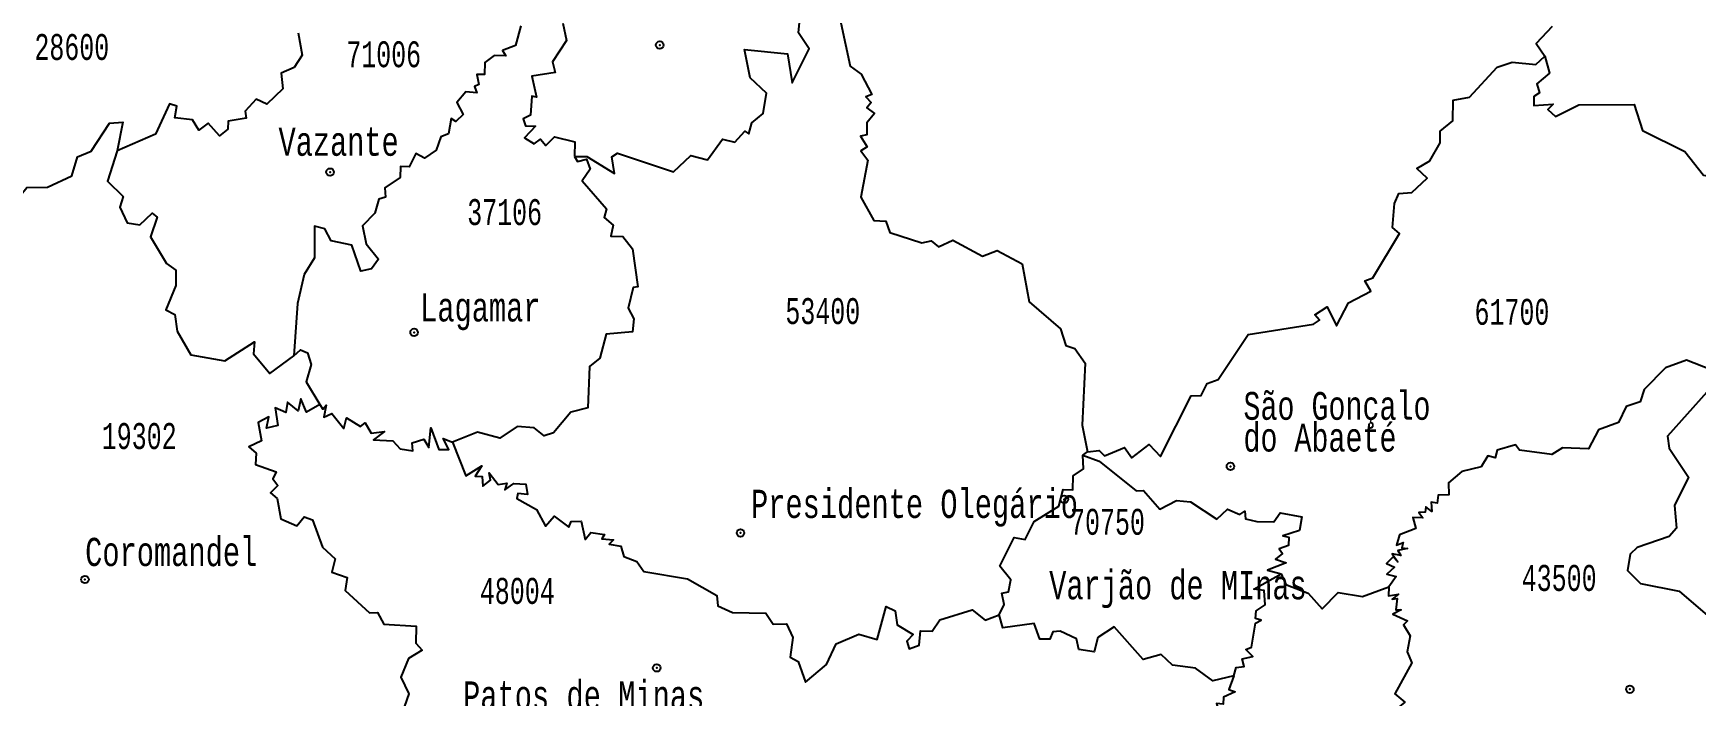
# Model space of a CAD drawing. Header units: millimetres. Extents: x 9851 to 10267, y 23387 to 23778.
# Drawn here: x 10118.13 to 10137.97, y 23538.67 to 23546.58 of the extents above; entities that cross this region are included whole.
import ezdxf
from ezdxf.enums import TextEntityAlignment as Align

# ---------------------------------------------------------------- set-up
doc = ezdxf.new("R2010")
doc.units = ezdxf.units.MM
doc.layers.add('3', color=7, linetype='Continuous')
doc.styles.add('MONOTXT', font='MONOTXT', dxfattribs={"height": 0.2})

# ---------------------------------------------------------------- blocks, each defined once
blk = doc.blocks.new('SEDE')
at = {"layer": '3', "color": 7, "linetype": 'Continuous'}
blk.add_circle((0, 0), 0.00451, dxfattribs=at)

msp = doc.modelspace()

# ---------------------------------------------------------------- linework, layer by layer
at = {"color": 7, "linetype": 'Continuous'}
msp.add_line((10130.657, 23541.543), (10130.712, 23541.584), dxfattribs=at)
for points in [[(10124.589, 23545.109), (10124.738, 23545.112), (10125.067, 23544.906), (10125.037, 23545.107), (10125.103, 23545.15), (10125.774, 23544.928), (10125.978, 23545.123), (10126.179, 23545.069), (10126.358, 23545.316), (10126.506, 23545.283), (10126.623, 23545.411), (10126.672, 23545.382), (10126.708, 23545.513), (10126.843, 23545.622), (10126.883, 23545.865), (10126.686, 23546.048), (10126.621, 23546.387), (10127.132, 23546.336), (10127.189, 23545.988), (10127.39, 23546.397), (10127.262, 23546.587), (10127.28, 23546.751), (10127.155, 23547.039), (10127.456, 23547.431)], [(10123.949, 23546.672), (10123.885, 23546.436), (10123.733, 23546.377), (10123.773, 23546.312), (10123.633, 23546.318), (10123.519, 23546.231), (10123.516, 23546.088), (10123.427, 23546.089), (10123.45, 23545.971), (10123.396, 23545.947), (10123.426, 23545.87), (10123.296, 23545.884), (10123.186, 23545.755), (10123.264, 23545.613), (10123.176, 23545.53), (10123.12, 23545.563), (10123.086, 23545.382), (10122.997, 23545.346), (10122.942, 23545.187), (10122.799, 23545.092), (10122.699, 23545.146), (10122.617, 23544.986), (10122.515, 23544.991), (10122.512, 23544.859), (10122.328, 23544.736), (10122.335, 23544.626), (10122.257, 23544.601), (10122.208, 23544.433), (10122.061, 23544.282), (10122.103, 23544.066), (10122.252, 23543.884), (10122.169, 23543.77), (10122.043, 23543.74), (10121.932, 23544.05), (10121.688, 23544.103), (10121.612, 23544.245), (10121.487, 23544.279), (10121.487, 23543.899), (10121.365, 23543.7), (10121.286, 23543.354), (10121.24, 23542.729)], [(10124.45, 23546.704), (10124.494, 23546.495), (10124.329, 23546.241), (10124.36, 23546.112), (10124.082, 23546.071), (10124.136, 23545.82), (10124.08, 23545.832), (10124.064, 23545.603), (10123.978, 23545.562), (10124.008, 23545.476), (10124.125, 23545.473), (10123.996, 23545.332), (10124.11, 23545.26), (10124.184, 23545.319), (10124.247, 23545.24), (10124.354, 23545.347), (10124.596, 23545.287), (10124.589, 23545.109)], [(10127.769, 23546.705), (10127.881, 23546.189), (10128.013, 23546.093), (10128.138, 23545.849), (10128.069, 23545.822), (10128.13, 23545.756), (10128.078, 23545.693), (10128.17, 23545.623), (10128.079, 23545.514), (10128.079, 23545.369), (10128.003, 23545.352), (10128.083, 23545.225), (10128.008, 23545.178), (10128.092, 23545.065), (10128.007, 23544.625), (10128.162, 23544.347), (10128.307, 23544.338), (10128.354, 23544.204), (10128.734, 23544.079), (10128.846, 23544.104), (10128.933, 23544.032), (10129.107, 23544.112), (10129.461, 23543.92), (10129.634, 23543.988), (10129.932, 23543.827), (10130.018, 23543.377), (10130.391, 23543.051), (10130.453, 23542.854), (10130.563, 23542.817), (10130.686, 23542.644), (10130.649, 23541.901), (10130.712, 23541.584)], [(10136.256, 23546.664), (10136.068, 23546.459), (10136.17, 23546.308)], [(10121.294, 23546.587), (10121.342, 23546.32), (10121.245, 23546.174), (10121.089, 23546.105), (10121.111, 23545.918), (10120.921, 23545.736), (10120.79, 23545.793), (10120.661, 23545.652), (10120.671, 23545.568), (10120.456, 23545.533), (10120.455, 23545.435), (10120.353, 23545.358), (10120.219, 23545.509), (10120.106, 23545.423), (10120.031, 23545.548), (10119.821, 23545.572), (10119.846, 23545.713), (10119.756, 23545.739), (10119.59, 23545.378), (10119.132, 23545.18)], [(10130.712, 23541.584), (10130.85, 23541.602), (10130.917, 23541.536), (10131.156, 23541.635), (10131.24, 23541.512), (10131.45, 23541.671), (10131.585, 23541.527), (10131.949, 23542.251), (10132.068, 23542.258), (10132.14, 23542.399), (10132.271, 23542.448), (10132.629, 23542.986), (10133.411, 23543.11), (10133.483, 23543.157), (10133.424, 23543.221), (10133.573, 23543.316), (10133.683, 23543.087), (10133.828, 23543.364), (10134.093, 23543.502), (10134.023, 23543.627), (10134.116, 23543.663), (10134.437, 23544.193), (10134.354, 23544.261), (10134.375, 23544.55), (10134.43, 23544.667), (10134.582, 23544.68), (10134.768, 23544.852), (10134.641, 23544.967), (10134.799, 23545.059), (10134.922, 23545.275), (10134.922, 23545.412), (10135.072, 23545.535), (10135.075, 23545.784), (10135.27, 23545.819), (10135.601, 23546.176), (10135.78, 23546.235), (10136.063, 23546.21), (10136.17, 23546.308)], [(10136.17, 23546.308), (10136.225, 23546.107), (10136.074, 23545.978), (10136.105, 23545.869), (10136.038, 23545.826), (10136.04, 23545.718), (10136.268, 23545.735), (10136.208, 23545.672), (10136.296, 23545.586), (10136.575, 23545.729), (10137.236, 23545.731), (10137.336, 23545.42), (10137.843, 23545.172), (10138.064, 23544.889), (10138.213, 23544.862), (10138.194, 23544.922), (10138.333, 23545.033), (10138.372, 23544.974), (10138.505, 23545.021), (10138.615, 23544.955), (10138.653, 23544.835), (10138.692, 23544.907), (10138.774, 23544.881)], [(10117.918, 23544.386), (10117.921, 23544.574), (10118.057, 23544.739), (10118.3, 23544.745), (10118.594, 23544.881), (10118.66, 23545.106), (10118.822, 23545.173), (10119.041, 23545.507), (10119.2, 23545.519), (10119.132, 23545.18)], [(10119.132, 23545.18), (10119.017, 23544.816), (10119.206, 23544.633), (10119.164, 23544.506), (10119.252, 23544.32), (10119.402, 23544.293), (10119.55, 23544.433), (10119.609, 23544.388), (10119.532, 23544.15), (10119.72, 23543.831), (10119.835, 23543.755), (10119.835, 23543.569), (10119.712, 23543.279), (10119.823, 23543.224), (10119.85, 23543.024), (10120.011, 23542.743), (10120.417, 23542.671), (10120.773, 23542.897), (10120.762, 23542.754), (10120.955, 23542.519), (10121.24, 23542.729)], [(10124.589, 23545.109), (10124.625, 23545.05), (10124.736, 23545.079), (10124.778, 23544.961), (10124.682, 23544.819), (10124.971, 23544.486), (10124.946, 23544.382), (10125.054, 23544.292), (10125.023, 23544.161), (10125.168, 23544.154), (10125.283, 23544.008), (10125.346, 23543.554), (10125.29, 23543.548), (10125.232, 23543.301), (10125.3, 23543.174), (10125.282, 23543.016), (10124.97, 23542.989), (10124.892, 23542.704), (10124.769, 23542.605), (10124.751, 23542.11), (10124.547, 23542.057), (10124.34, 23541.811), (10124.227, 23541.777), (10124.108, 23541.869), (10123.906, 23541.888), (10123.699, 23541.747), (10123.433, 23541.82), (10123.135, 23541.699)], [(10121.24, 23542.729), (10121.32, 23542.801), (10121.404, 23542.765), (10121.447, 23542.628), (10121.388, 23542.422), (10121.552, 23542.149)], [(10138.157, 23542.565), (10137.86, 23542.68), (10137.611, 23542.586), (10137.354, 23542.327), (10137.308, 23542.182), (10137.139, 23542.125), (10137.048, 23541.935), (10136.81, 23541.848), (10136.69, 23541.622), (10136.381, 23541.633), (10136.253, 23541.554), (10135.87, 23541.604), (10135.82, 23541.666), (10135.601, 23541.605), (10135.577, 23541.513), (10135.49, 23541.537), (10135.41, 23541.406), (10135.18, 23541.351), (10135.02, 23541.214), (10135.023, 23541.07), (10134.899, 23541.068), (10134.887, 23540.973), (10134.812, 23540.982), (10134.821, 23540.871), (10134.751, 23540.929), (10134.744, 23540.864), (10134.665, 23540.861), (10134.714, 23540.797), (10134.596, 23540.8), (10134.631, 23540.67), (10134.437, 23540.594), (10134.402, 23540.471), (10134.478, 23540.502), (10134.463, 23540.44), (10134.533, 23540.43), (10134.418, 23540.406), (10134.451, 23540.348), (10134.35, 23540.365), (10134.417, 23540.273), (10134.36, 23540.332), (10134.28, 23540.251), (10134.377, 23540.208), (10134.285, 23540.123), (10134.398, 23540.095), (10134.309, 23539.974)], [(10138.157, 23542.565), (10138.103, 23542.297), (10137.635, 23541.77), (10137.653, 23541.629), (10137.884, 23541.28), (10137.716, 23540.945), (10137.74, 23540.674), (10137.655, 23540.573), (10137.274, 23540.442), (10137.19, 23540.362), (10137.156, 23540.169), (10137.311, 23540.013), (10137.775, 23539.919), (10138.222, 23539.533), (10138.408, 23539.592), (10138.556, 23539.552), (10138.577, 23539.381), (10138.349, 23539.123), (10138.436, 23538.834)], [(10121.552, 23542.149), (10121.394, 23542.058), (10121.324, 23542.218), (10121.294, 23542.072), (10121.165, 23542.176), (10121.147, 23542.053), (10121.019, 23542.11), (10121.05, 23541.899), (10120.916, 23541.868), (10120.944, 23542.001), (10120.814, 23541.936), (10120.855, 23541.717), (10120.703, 23541.646), (10120.79, 23541.568), (10120.784, 23541.434), (10121.032, 23541.344), (10120.992, 23541.263), (10121.049, 23541.184), (10120.965, 23541.093), (10121.042, 23541.026), (10121.087, 23540.786), (10121.276, 23540.699), (10121.364, 23540.808), (10121.463, 23540.772), (10121.582, 23540.447), (10121.733, 23540.308), (10121.695, 23540.149), (10121.878, 23540.084), (10121.854, 23539.928), (10122.145, 23539.661), (10122.239, 23539.668), (10122.316, 23539.528), (10122.702, 23539.503), (10122.696, 23539.299), (10122.773, 23539.218), (10122.609, 23539.117), (10122.517, 23538.896), (10122.612, 23538.696), (10122.562, 23538.549)], [(10121.552, 23542.149), (10121.586, 23542.095), (10121.626, 23542.14), (10121.601, 23542), (10121.693, 23542.041), (10121.838, 23541.863), (10121.87, 23541.992), (10122.037, 23541.886), (10122.091, 23541.93), (10122.163, 23541.809), (10122.324, 23541.828), (10122.194, 23541.727), (10122.424, 23541.717), (10122.512, 23541.622), (10122.663, 23541.597), (10122.655, 23541.69), (10122.791, 23541.737), (10122.852, 23541.638), (10122.876, 23541.869), (10122.973, 23541.614), (10123.09, 23541.614), (10123.023, 23541.745), (10123.135, 23541.699)], [(10123.135, 23541.699), (10123.293, 23541.299), (10123.486, 23541.417), (10123.406, 23541.295), (10123.487, 23541.29), (10123.495, 23541.173), (10123.589, 23541.246), (10123.571, 23541.335), (10123.681, 23541.194), (10123.785, 23541.211), (10123.76, 23541.13), (10123.865, 23541.205), (10124.01, 23541.199), (10124.029, 23541.076), (10123.915, 23541.087), (10123.901, 23541.026), (10124.137, 23540.897), (10124.246, 23540.696), (10124.35, 23540.816), (10124.522, 23540.684), (10124.553, 23540.754), (10124.671, 23540.756), (10124.72, 23540.537), (10124.787, 23540.623), (10124.95, 23540.598), (10124.918, 23540.546), (10125.055, 23540.534), (10125.005, 23540.482), (10125.143, 23540.46), (10125.178, 23540.333), (10125.333, 23540.276), (10125.417, 23540.157), (10125.94, 23540.069), (10126.289, 23539.868), (10126.302, 23539.744), (10126.475, 23539.666), (10126.875, 23539.658), (10126.96, 23539.528), (10127.12, 23539.532), (10127.198, 23539.369), (10127.164, 23539.131), (10127.261, 23539.083), (10127.348, 23538.833), (10127.597, 23539.047), (10127.715, 23539.294), (10127.983, 23539.407), (10128.203, 23539.345), (10128.309, 23539.739), (10128.417, 23539.685), (10128.442, 23539.519), (10128.631, 23539.404), (10128.555, 23539.324), (10128.586, 23539.231), (10128.703, 23539.276), (10128.721, 23539.447), (10128.86, 23539.445), (10128.952, 23539.577), (10129.336, 23539.697), (10129.492, 23539.574), (10129.657, 23539.637)], [(10129.657, 23539.637), (10129.719, 23539.762), (10129.691, 23539.897), (10129.77, 23539.913), (10129.797, 23540.057), (10129.668, 23540.219), (10129.837, 23540.56), (10129.97, 23540.537), (10130.075, 23540.752), (10130.369, 23540.934), (10130.421, 23541.135), (10130.539, 23541.129), (10130.541, 23541.296), (10130.665, 23541.38), (10130.657, 23541.543)], [(10130.657, 23541.543), (10130.853, 23541.474), (10131.295, 23541.117), (10131.38, 23541.123), (10131.577, 23540.898), (10131.775, 23541.002), (10131.942, 23540.988), (10132.255, 23540.782), (10132.382, 23540.898), (10132.531, 23540.836), (10132.59, 23540.877), (10132.597, 23540.784), (10132.732, 23540.754), (10132.938, 23540.75), (10133.01, 23540.856), (10133.272, 23540.808), (10133.242, 23540.646), (10133.042, 23540.581), (10133.115, 23540.567), (10133.111, 23540.468), (10132.999, 23540.425), (10133.04, 23540.371), (10132.958, 23540.302), (10133.082, 23540.259), (10132.862, 23540.171), (10133.022, 23540.127)], [(10132.458, 23538.911), (10132.486, 23539.008), (10132.581, 23539.02), (10132.558, 23539.113), (10132.687, 23539.14), (10132.601, 23539.226), (10132.668, 23539.251), (10132.719, 23539.538), (10132.786, 23539.573), (10132.716, 23539.593), (10132.724, 23539.686), (10132.833, 23539.759), (10132.821, 23539.928), (10132.697, 23539.943), (10133.022, 23540.127)], [(10133.022, 23540.127), (10133.08, 23540), (10133.345, 23539.898), (10133.515, 23539.708), (10133.705, 23539.906), (10133.995, 23539.856), (10134.309, 23539.974)], [(10134.309, 23539.974), (10134.303, 23539.866), (10134.424, 23539.885), (10134.35, 23539.827), (10134.408, 23539.833), (10134.393, 23539.699), (10134.456, 23539.697), (10134.355, 23539.646), (10134.531, 23539.566), (10134.485, 23539.518), (10134.565, 23539.389), (10134.529, 23539.196), (10134.582, 23539.066), (10134.38, 23538.695), (10134.501, 23538.596), (10134.392, 23538.507), (10134.345, 23538.135)], [(10132.458, 23538.911), (10132.208, 23538.85), (10132.002, 23539.003), (10131.728, 23539.038), (10131.59, 23539.163), (10131.377, 23539.107), (10131.03, 23539.494), (10130.838, 23539.369), (10130.794, 23539.198), (10130.609, 23539.225), (10130.581, 23539.35), (10130.387, 23539.442), (10130.3, 23539.437), (10130.263, 23539.347), (10130.142, 23539.349), (10130.077, 23539.534), (10129.701, 23539.483), (10129.657, 23539.637)], [(10132.458, 23538.911), (10132.398, 23538.747), (10132.476, 23538.718), (10132.336, 23538.656), (10132.331, 23538.572), (10132.253, 23538.578), (10132.275, 23538.492), (10132.13, 23538.508), (10132.131, 23538.396)]]:
    msp.add_lwpolyline(points, dxfattribs=at)
for p in [(10125.608, 23546.441), (10121.674, 23544.924), (10122.677, 23543.01), (10132.419, 23541.41), (10130.435, 23541.016), (10126.572, 23540.616), (10118.749, 23540.06), (10125.572, 23539.005), (10137.185, 23538.749)]:
    msp.add_point(p, dxfattribs=at)

# ---------------------------------------------------------------- block references
at = {"color": 7, "linetype": 'Continuous', "zscale": 10}
for p, xscale, yscale, rotation in [((10125.608, 23546.441), 9.999987829348182, 9.999987829348182, 0.8337951866118355), ((10121.674, 23544.924), 10.00001941615646, 10.00001941615646, 0.7297292141443664), ((10122.677, 23543.01), 10.00001125372519, 10.00001125372519, 0.7468067101990732), ((10132.419, 23541.41), 10, 10, 0.9869601039050833), ((10130.435, 23541.016), 9.999983141235251, 9.999983141235251, 0.9357273177963953), ((10126.572, 23540.616), 10, 10, 0.8361961762710799), ((10118.749, 23540.06), 10, 10, 0.6304722678088263), ((10125.572, 23539.005), 10, 10, 0.8036416967721716), ((10137.185, 23538.749), 9.99997789952341, 9.99997789952341, 1.09930531133424)]:
    msp.add_blockref('SEDE', p, dxfattribs=dict(at, xscale=xscale, yscale=yscale, rotation=rotation))

# ---------------------------------------------------------------- texts
at = {"color": 7, "linetype": 'Continuous', "style": 'MONOTXT'}
for s, height, width, p in [('28600', 0.3092, 0.666667, (10118.592, 23546.418)), ('71006', 0.3092, 0.66667, (10122.314, 23546.331)), ('37106', 0.3095, 0.66667, (10123.757, 23544.447)), ('53400', 0.3097, 0.666667, (10127.554, 23543.265)), ('19302', 0.31, 0.666661, (10119.396, 23541.773)), ('43500', 0.3103, 0.666667, (10136.341, 23540.079))]:
    msp.add_text(s, height=height, dxfattribs=dict(at, width=width)).set_placement(p, align=Align.MIDDLE)
at = {"color": 7, "linetype": 'Continuous', "style": 'MONOTXT', "width": 0.705884}
msp.add_text('Vazante', height=0.3354, dxfattribs=at).set_placement((10121.776, 23545.119), align=Align.CENTER)
at = {"color": 7, "linetype": 'Continuous', "style": 'MONOTXT'}
for s, height, width, p in [('Lagamar', 0.3358, 0.705885, (10122.749, 23543.141)), ('Presidente Oleg%%225rio', 0.33621, 0.705883, (10126.697, 23540.795)), ('Coromandel', 0.3363, 0.705883, (10118.751, 23540.221))]:
    msp.add_text(s, height=height, dxfattribs=dict(at, width=width)).set_placement(p)
at = {"color": 7, "linetype": 'Continuous', "style": 'MONOTXT', "width": 0.66667}
for s, height, rotation, p in [('61700', 0.3097, 0, (10135.778, 23543.256)), ('48004', 0.3103, 360, (10123.908, 23539.924))]:
    msp.add_text(s, height=height, rotation=rotation, dxfattribs=at).set_placement(p, align=Align.MIDDLE)
at = {"color": 7, "linetype": 'Continuous', "style": 'MONOTXT'}
for s, height, rotation, width, p in [('S%%227o Gon%%231alo ', 0.33204, 359.9955, 0.705883, (10132.574, 23541.967)), ('do Abaet%%233', 0.33204, 359.9955, 0.705883, (10132.574, 23541.588)), ('70750', 0.3095, 360, 0.666667, (10130.505, 23540.594))]:
    msp.add_text(s, height=height, rotation=rotation, dxfattribs=dict(at, width=width)).set_placement(p)
at = {"color": 7, "linetype": 'Continuous', "style": 'MONOTXT', "width": 0.704227}
msp.add_text('Varj%%227o de MInas', height=0.33605, rotation=0, dxfattribs=at).set_placement((10130.256, 23540.16), align=Align.TOP_LEFT)
at = {"color": 7, "linetype": 'Continuous', "style": 'MONOTXT', "width": 0.705886}
msp.add_text('Patos de Minas', height=0.33661, rotation=360, dxfattribs=at).set_placement((10126.14, 23538.843), align=Align.TOP_RIGHT)

doc.saveas('drawing.dxf')
